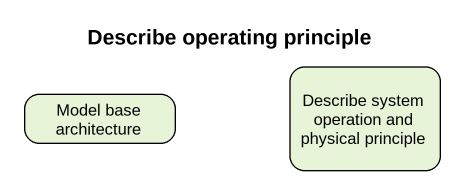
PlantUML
@startuml
title Describe operating principle
hide empty description
state "Model base architecture" as Model_base_architecture
state "Describe system operation and physical principle" as Describe_system_operation
@enduml
